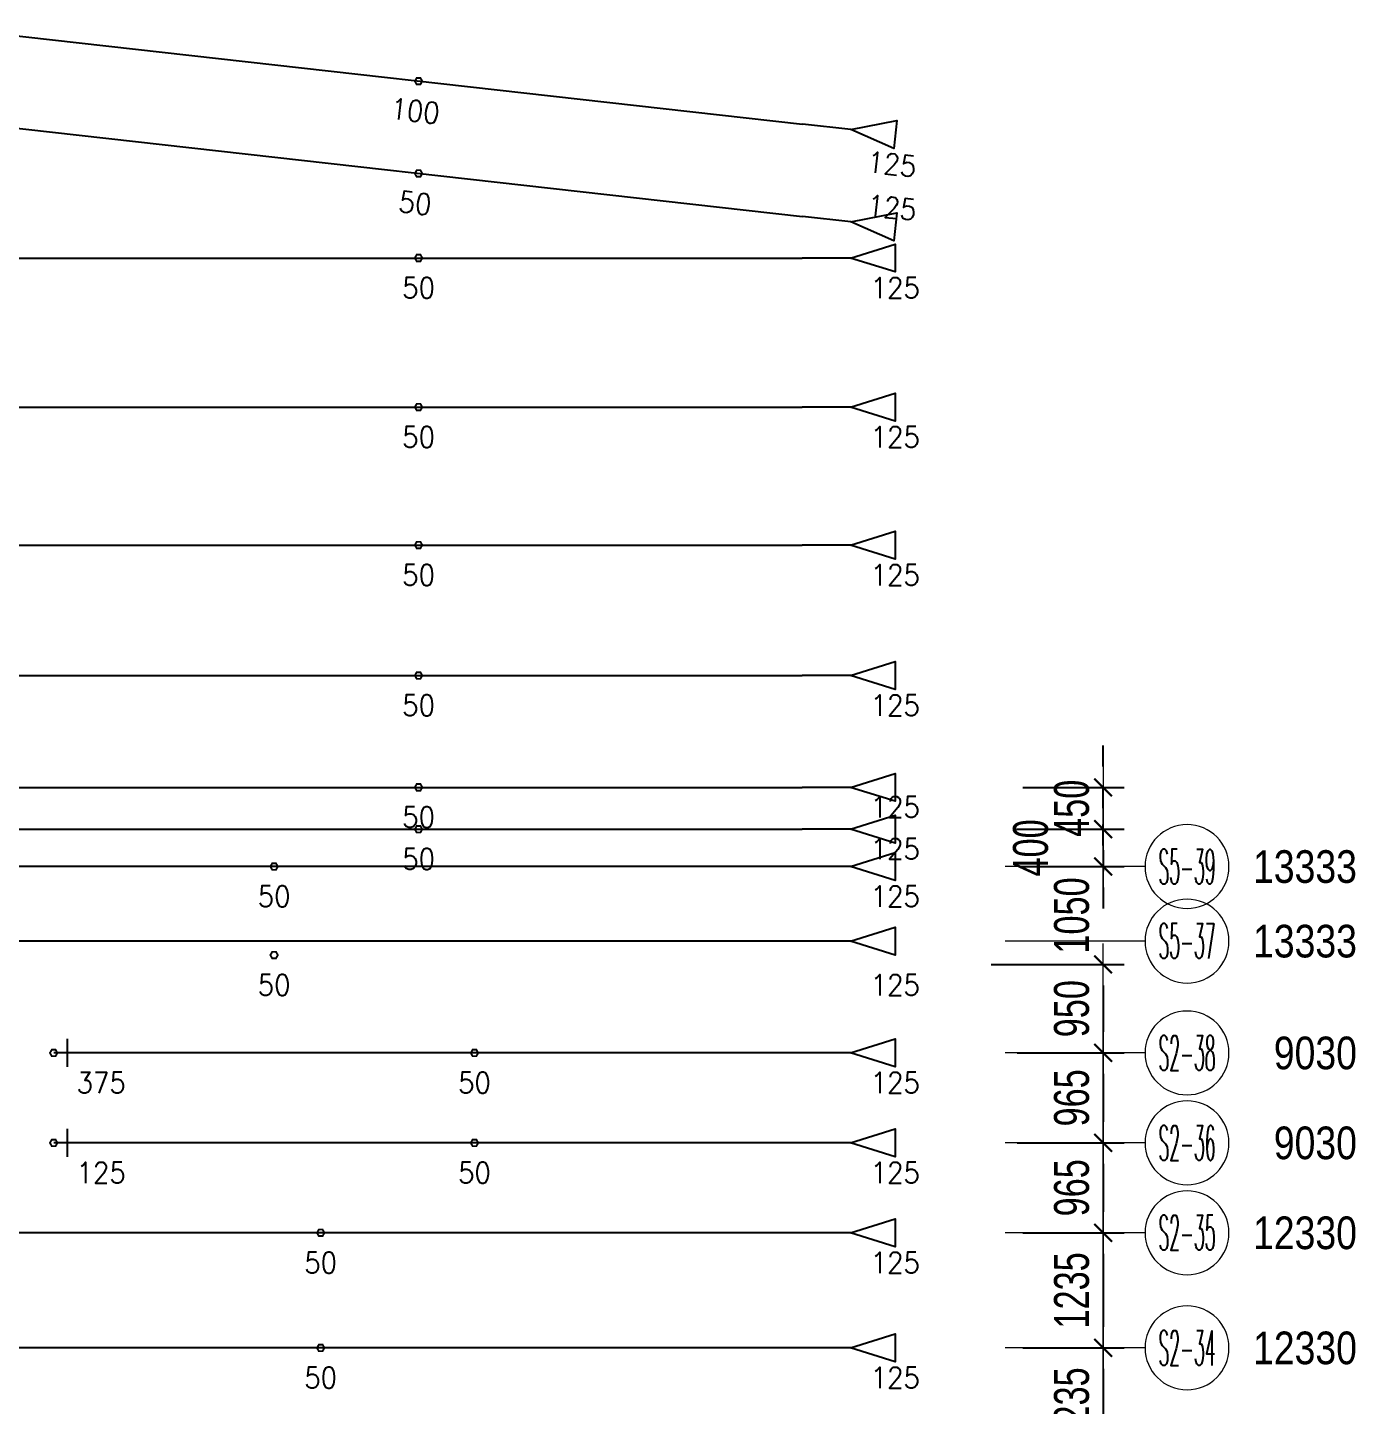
# Model space of a CAD drawing. Header units: millimetres. Extents: x 139404 to 589785, y -24714 to 48110.
# Drawn here: x 435170 to 449417, y 23467 to 38253 of the extents above; entities that cross this region are included whole.
import ezdxf
from ezdxf.enums import TextEntityAlignment as Align

# ---------------------------------------------------------------- set-up
doc = ezdxf.new("R2010")
doc.units = ezdxf.units.MM
doc.layers.get('0').update_dxf_attribs({"lineweight": 20})
doc.layers.get('Defpoints').update_dxf_attribs({"color": 151, "lineweight": 9})
doc.layers.add('ARES_TAG', color=3, linetype='Continuous')
doc.layers.add('NDC_S_TENDON', color=10, linetype='Continuous')
doc.layers.add('Current_plane_Column', color=7, linetype='Continuous', true_color=0x4b00ff)
doc.layers.add('NDC_LCAP', color=87, linetype='Continuous', plot=False)
for name, color, linetype, lineweight in [('NDC_S-TENDON', 6, 'Continuous', 35), ('NDC_S_ANNO', 7, 'Continuous', 20), ('NDC_S_DIM', 1, 'Continuous', 15), ('NDC_S_SYMBOL', 1, 'Continuous', 15)]:
    doc.layers.add(name, color=color, linetype=linetype, lineweight=lineweight)
doc.styles.add('ARES_BIGTEXT', font='VHARIALN.TTF')
doc.styles.add('ARES_ROMANS_0.36', font='romans.shx', dxfattribs={"width": 0.36, "bigfont": 'vns.shx'})
doc.styles.add('NDC_DIM', font='', dxfattribs={"width": 0.75})
doc.styles.get("Standard").update_dxf_attribs({"font": 'arial.ttf'})
doc.styles.get('NDC_DIM').set_extended_font_data('Dotum')
doc.dimstyles.new('NDC_dim_150', dxfattribs={"dimscale": 150, "dimtxt": 2.5, "dimasz": 1.5, "dimexe": 1.5, "dimexo": 2.5, "dimgap": 1, "dimtad": 1, "dimdec": 0, "dimzin": 0, "dimdsep": 46, "dimtxsty": 'NDC_DIM', "dimblk": 'DIMMARK', "dimcen": 0.09, "dimdle": 1.2, "dimclrd": 1, "dimclre": 1, "dimclrt": 3, "dimadec": 0, "dimazin": 0, "dimtfac": 1, "dimtdec": 0, "dimtix": 1, "dimtofl": 0, "dimtmove": 0, "dimatfit": 3, "dimfxl": 8, "dimfxlon": 1, "dimtolj": 1, "dimtzin": 0, "dimarcsym": 0})

# ---------------------------------------------------------------- blocks, each defined once
blk = doc.blocks.new('*U177')
at = {"layer": 'NDC_S_TENDON'}
blk.add_line((5123, 0), (46734, 0), dxfattribs=at)
blk.add_lwpolyline([(47254, 0), (47734, 150), (47734, -150), (47254, 0), (46734, 0)], dxfattribs=at)
at = {"layer": 'ARES_TAG', "style": 'ARES_ROMANS_0.36', "width": 0.36}
blk.add_attdef('S3', text='', height=375, dxfattribs=at).set_placement((-7826, 0), align=Align.MIDDLE_CENTER)
at = {"layer": 'NDC_LCAP', "style": 'ARES_BIGTEXT'}
blk.add_attdef('L', text='', height=350, dxfattribs=at).set_placement((-8557, 0), align=Align.MIDDLE_RIGHT)
blk = doc.blocks.new('*U178')
at = {"layer": 'NDC_S_TENDON'}
blk.add_line((5123, 0), (46772, 0), dxfattribs=at)
blk.add_lwpolyline([(47292, 0), (47772, 150), (47772, -150), (47292, 0), (46772, 0)], dxfattribs=at)
at = {"layer": 'ARES_TAG', "style": 'ARES_ROMANS_0.36', "width": 0.36}
blk.add_attdef('S3', text='', height=375, dxfattribs=at).set_placement((-7788, 0), align=Align.MIDDLE_CENTER)
at = {"layer": 'NDC_LCAP', "style": 'ARES_BIGTEXT'}
blk.add_attdef('L', text='', height=350, dxfattribs=at).set_placement((-8519, 0), align=Align.MIDDLE_RIGHT)
blk = doc.blocks.new('*U179')
at = {"layer": 'NDC_S_TENDON'}
blk.add_line((5123, 0), (46115, 0), dxfattribs=at)
blk.add_lwpolyline([(46635, 0), (47115, 150), (47115, -150), (46635, 0), (46115, 0)], dxfattribs=at)
at = {"layer": 'ARES_TAG', "style": 'ARES_ROMANS_0.36', "width": 0.36}
blk.add_attdef('S3', text='', height=375, dxfattribs=at).set_placement((-8445, 0), align=Align.MIDDLE_CENTER)
at = {"layer": 'NDC_LCAP', "style": 'ARES_BIGTEXT'}
blk.add_attdef('L', text='', height=350, dxfattribs=at).set_placement((-9176, 0), align=Align.MIDDLE_RIGHT)
blk = doc.blocks.new('*U180')
at = {"layer": 'NDC_S_TENDON'}
blk.add_line((5123, 0), (46791, 0), dxfattribs=at)
blk.add_lwpolyline([(47311, 0), (47791, 150), (47791, -150), (47311, 0), (46791, 0)], dxfattribs=at)
at = {"layer": 'ARES_TAG', "style": 'ARES_ROMANS_0.36', "width": 0.36}
blk.add_attdef('S3', text='', height=375, dxfattribs=at).set_placement((-7769, 0), align=Align.MIDDLE_CENTER)
at = {"layer": 'NDC_LCAP', "style": 'ARES_BIGTEXT'}
blk.add_attdef('L', text='', height=350, dxfattribs=at).set_placement((-8500, 0), align=Align.MIDDLE_RIGHT)
blk = doc.blocks.new('*U181')
at = {"layer": 'NDC_S_TENDON'}
blk.add_line((5123, 0), (46876, 0), dxfattribs=at)
blk.add_lwpolyline([(47396, 0), (47876, 150), (47876, -150), (47396, 0), (46876, 0)], dxfattribs=at)
at = {"layer": 'ARES_TAG', "style": 'ARES_ROMANS_0.36', "width": 0.36}
blk.add_attdef('S3', text='', height=375, dxfattribs=at).set_placement((-8865, 0), align=Align.MIDDLE_CENTER)
at = {"layer": 'NDC_LCAP', "style": 'ARES_BIGTEXT'}
blk.add_attdef('L', text='', height=350, dxfattribs=at).set_placement((-9596, 0), align=Align.MIDDLE_RIGHT)
blk = doc.blocks.new('*U169')
at = {"layer": 'NDC_S_TENDON'}
blk.add_line((5123, 0), (48102, 0), dxfattribs=at)
blk.add_lwpolyline([(48622, 0), (49102, 150), (49102, -150), (48622, 0), (48102, 0)], dxfattribs=at)
at = {"layer": 'ARES_TAG', "style": 'ARES_ROMANS_0.36', "width": 0.36}
blk.add_attdef('S3', text='', height=375, dxfattribs=at).set_placement((-7615, 0), align=Align.MIDDLE_CENTER)
at = {"layer": 'NDC_LCAP', "style": 'ARES_BIGTEXT'}
blk.add_attdef('L', text='', height=350, dxfattribs=at).set_placement((-8346, 0), align=Align.MIDDLE_RIGHT)
blk = doc.blocks.new('*U168')
at = {"layer": 'NDC_S_SYMBOL', "color": 3}
blk.add_line((-7068, 0), (-5568, 0), dxfattribs=at)
blk.add_circle((-7518, 0), 450, dxfattribs=at)
at = {"layer": 'NDC_S_TENDON'}
for p, q in [((4492, -150), (4492, 150)), ((-3388, 0), (-500, 0)), ((-500, 0), (3137, 0)), ((3137, 0), (3642, 0)), ((3642, 0), (4642, 0))]:
    blk.add_line(p, q, dxfattribs=at)
blk.add_lwpolyline([(-3908, 0), (-4388, 150), (-4388, -150), (-3908, 0), (-3388, 0)], dxfattribs=at)
at = {"layer": 'ARES_TAG', "style": 'ARES_ROMANS_0.36', "width": 0.36}
blk.add_attdef('S3', text='', height=375, dxfattribs=at).set_placement((-7518, 0), align=Align.MIDDLE_CENTER)
at = {"layer": 'NDC_LCAP', "style": 'ARES_BIGTEXT'}
blk.add_attdef('L', text='', height=350, dxfattribs=at).set_placement((-8249, 0), align=Align.MIDDLE_RIGHT)
blk = doc.blocks.new('*U164')
at = {"layer": 'NDC_S_SYMBOL', "color": 3}
blk.add_line((-7068, 0), (-5568, 0), dxfattribs=at)
blk.add_circle((-7518, 0), 450, dxfattribs=at)
at = {"layer": 'NDC_S_TENDON'}
for p, q in [((8795, -150), (8795, 150)), ((-3388, 0), (-500, 0)), ((-500, 0), (5123, 0)), ((5123, 0), (7945, 0)), ((7945, 0), (8945, 0))]:
    blk.add_line(p, q, dxfattribs=at)
blk.add_lwpolyline([(-3908, 0), (-4388, 150), (-4388, -150), (-3908, 0), (-3388, 0)], dxfattribs=at)
at = {"layer": 'ARES_TAG', "style": 'ARES_ROMANS_0.36', "width": 0.36}
blk.add_attdef('S3', text='', height=375, dxfattribs=at).set_placement((-7518, 0), align=Align.MIDDLE_CENTER)
at = {"layer": 'NDC_LCAP', "style": 'ARES_BIGTEXT'}
blk.add_attdef('L', text='', height=350, dxfattribs=at).set_placement((-8249, 0), align=Align.MIDDLE_RIGHT)
blk = doc.blocks.new('*U176')
at = {"layer": 'NDC_S_TENDON'}
blk.add_line((25150, 0), (34386, -1037), dxfattribs=at)
blk.add_lwpolyline([(34903, -1095), (35397, -999), (35363, -1297), (34903, -1095), (34386, -1037)], dxfattribs=at)
at = {"layer": 'ARES_TAG', "style": 'ARES_ROMANS_0.36', "width": 0.36}
blk.add_attdef('S3', text='', height=375, dxfattribs=at).set_placement((-20180, 0), align=Align.MIDDLE_CENTER)
at = {"layer": 'NDC_LCAP', "style": 'ARES_BIGTEXT'}
blk.add_attdef('L', text='', height=350, dxfattribs=at).set_placement((-20911, 0), align=Align.MIDDLE_RIGHT)
blk = doc.blocks.new('*U161')
at = {"layer": 'NDC_S_TENDON'}
blk.add_line((25150, 0), (34386, -1037), dxfattribs=at)
blk.add_lwpolyline([(34903, -1095), (35397, -999), (35363, -1297), (34903, -1095), (34386, -1037)], dxfattribs=at)
at = {"layer": 'ARES_TAG', "style": 'ARES_ROMANS_0.36', "width": 0.36}
blk.add_attdef('S3', text='', height=375, dxfattribs=at).set_placement((-20180, 0), align=Align.MIDDLE_CENTER)
at = {"layer": 'NDC_LCAP', "style": 'ARES_BIGTEXT'}
blk.add_attdef('L', text='', height=350, dxfattribs=at).set_placement((-20911, 0), align=Align.MIDDLE_RIGHT)
blk = doc.blocks.new('*U166')
at = {"layer": 'NDC_S_SYMBOL', "color": 3}
blk.add_line((-7068, 0), (-5568, 0), dxfattribs=at)
blk.add_circle((-7518, 0), 450, dxfattribs=at)
at = {"layer": 'NDC_S_TENDON'}
for p, q in [((7792, -150), (7792, 150)), ((-3388, 0), (-500, 0)), ((-500, 0), (5123, 0)), ((5123, 0), (6942, 0)), ((6942, 0), (7942, 0))]:
    blk.add_line(p, q, dxfattribs=at)
blk.add_lwpolyline([(-3908, 0), (-4388, 150), (-4388, -150), (-3908, 0), (-3388, 0)], dxfattribs=at)
at = {"layer": 'ARES_TAG', "style": 'ARES_ROMANS_0.36', "width": 0.36}
blk.add_attdef('S3', text='', height=375, dxfattribs=at).set_placement((-7518, 0), align=Align.MIDDLE_CENTER)
at = {"layer": 'NDC_LCAP', "style": 'ARES_BIGTEXT'}
blk.add_attdef('L', text='', height=350, dxfattribs=at).set_placement((-8249, 0), align=Align.MIDDLE_RIGHT)
blk = doc.blocks.new('*U165')
at = {"layer": 'NDC_S_SYMBOL', "color": 3}
blk.add_line((-7068, 0), (-5568, 0), dxfattribs=at)
blk.add_circle((-7518, 0), 450, dxfattribs=at)
at = {"layer": 'NDC_S_TENDON'}
for p, q in [((7792, -150), (7792, 150)), ((-3388, 0), (-500, 0)), ((-500, 0), (5123, 0)), ((5123, 0), (6942, 0)), ((6942, 0), (7942, 0))]:
    blk.add_line(p, q, dxfattribs=at)
blk.add_lwpolyline([(-3908, 0), (-4388, 150), (-4388, -150), (-3908, 0), (-3388, 0)], dxfattribs=at)
at = {"layer": 'ARES_TAG', "style": 'ARES_ROMANS_0.36', "width": 0.36}
blk.add_attdef('S3', text='', height=375, dxfattribs=at).set_placement((-7518, 0), align=Align.MIDDLE_CENTER)
at = {"layer": 'NDC_LCAP', "style": 'ARES_BIGTEXT'}
blk.add_attdef('L', text='', height=350, dxfattribs=at).set_placement((-8249, 0), align=Align.MIDDLE_RIGHT)
blk = doc.blocks.new('TDX')
at = {"layer": 'NDC_S-TENDON', "linetype": 'Continuous'}
for points, elevation in [([(56805, 28177, 20, 20, 0), (56785, 28212, 20, 20, 0), (56745, 28212, 20, 20, 0), (56725, 28177, 20, 20, 0), (56745, 28143, 20, 20, 0), (56785, 28143, 20, 20, 0)], 2500), ([(56805, 28177, 20, 20, 0), (56785, 28212, 20, 20, 0), (56745, 28212, 20, 20, 0), (56725, 28177, 20, 20, 0), (56745, 28143, 20, 20, 0), (56785, 28143, 20, 20, 0)], 2500), ([(56805, 28177, 20, 20, 0), (56785, 28212, 20, 20, 0), (56745, 28212, 20, 20, 0), (56725, 28177, 20, 20, 0), (56745, 28143, 20, 20, 0), (56785, 28143, 20, 20, 0)], 2572), ([(56805, 28177, 20, 20, 0), (56785, 28212, 20, 20, 0), (56745, 28212, 20, 20, 0), (56725, 28177, 20, 20, 0), (56745, 28143, 20, 20, 0), (56785, 28143, 20, 20, 0)], 2572), ([(56805, 27187, 20, 20, 0), (56785, 27222, 20, 20, 0), (56745, 27222, 20, 20, 0), (56725, 27187, 20, 20, 0), (56745, 27152, 20, 20, 0), (56785, 27152, 20, 20, 0)], 2800), ([(56805, 27187, 20, 20, 0), (56785, 27222, 20, 20, 0), (56745, 27222, 20, 20, 0), (56725, 27187, 20, 20, 0), (56745, 27152, 20, 20, 0), (56785, 27152, 20, 20, 0)], 2800), ([(56805, 27187, 20, 20, 0), (56785, 27222, 20, 20, 0), (56745, 27222, 20, 20, 0), (56725, 27187, 20, 20, 0), (56745, 27152, 20, 20, 0), (56785, 27152, 20, 20, 0)], 2872), ([(56805, 27187, 20, 20, 0), (56785, 27222, 20, 20, 0), (56745, 27222, 20, 20, 0), (56725, 27187, 20, 20, 0), (56745, 27152, 20, 20, 0), (56785, 27152, 20, 20, 0)], 2872), ([(56805, 26280, 20, 20, 0), (56785, 26315, 20, 20, 0), (56745, 26315, 20, 20, 0), (56725, 26280, 20, 20, 0), (56745, 26245, 20, 20, 0), (56785, 26245, 20, 20, 0)], 2800), ([(56805, 26280, 20, 20, 0), (56785, 26315, 20, 20, 0), (56745, 26315, 20, 20, 0), (56725, 26280, 20, 20, 0), (56745, 26245, 20, 20, 0), (56785, 26245, 20, 20, 0)], 2800), ([(56805, 26280, 20, 20, 0), (56785, 26315, 20, 20, 0), (56745, 26315, 20, 20, 0), (56725, 26280, 20, 20, 0), (56745, 26245, 20, 20, 0), (56785, 26245, 20, 20, 0)], 2872), ([(56805, 26280, 20, 20, 0), (56785, 26315, 20, 20, 0), (56745, 26315, 20, 20, 0), (56725, 26280, 20, 20, 0), (56745, 26245, 20, 20, 0), (56785, 26245, 20, 20, 0)], 2872), ([(56805, 24680, 20, 20, 0), (56785, 24715, 20, 20, 0), (56745, 24715, 20, 20, 0), (56725, 24680, 20, 20, 0), (56745, 24645, 20, 20, 0), (56785, 24645, 20, 20, 0)], 2800), ([(56805, 24680, 20, 20, 0), (56785, 24715, 20, 20, 0), (56745, 24715, 20, 20, 0), (56725, 24680, 20, 20, 0), (56745, 24645, 20, 20, 0), (56785, 24645, 20, 20, 0)], 2800), ([(56805, 24680, 20, 20, 0), (56785, 24715, 20, 20, 0), (56745, 24715, 20, 20, 0), (56725, 24680, 20, 20, 0), (56745, 24645, 20, 20, 0), (56785, 24645, 20, 20, 0)], 2872), ([(56805, 24680, 20, 20, 0), (56785, 24715, 20, 20, 0), (56745, 24715, 20, 20, 0), (56725, 24680, 20, 20, 0), (56745, 24645, 20, 20, 0), (56785, 24645, 20, 20, 0)], 2872), ([(56805, 23200, 20, 20, 0), (56785, 23235, 20, 20, 0), (56745, 23235, 20, 20, 0), (56725, 23200, 20, 20, 0), (56745, 23165, 20, 20, 0), (56785, 23165, 20, 20, 0)], 2800), ([(56805, 23200, 20, 20, 0), (56785, 23235, 20, 20, 0), (56745, 23235, 20, 20, 0), (56725, 23200, 20, 20, 0), (56745, 23165, 20, 20, 0), (56785, 23165, 20, 20, 0)], 2800), ([(56805, 23200, 20, 20, 0), (56785, 23235, 20, 20, 0), (56745, 23235, 20, 20, 0), (56725, 23200, 20, 20, 0), (56745, 23165, 20, 20, 0), (56785, 23165, 20, 20, 0)], 2872), ([(56805, 23200, 20, 20, 0), (56785, 23235, 20, 20, 0), (56745, 23235, 20, 20, 0), (56725, 23200, 20, 20, 0), (56745, 23165, 20, 20, 0), (56785, 23165, 20, 20, 0)], 2872), ([(56805, 21800, 20, 20, 0), (56785, 21835, 20, 20, 0), (56745, 21835, 20, 20, 0), (56725, 21800, 20, 20, 0), (56745, 21765, 20, 20, 0), (56785, 21765, 20, 20, 0)], 2800), ([(56805, 21800, 20, 20, 0), (56785, 21835, 20, 20, 0), (56745, 21835, 20, 20, 0), (56725, 21800, 20, 20, 0), (56745, 21765, 20, 20, 0), (56785, 21765, 20, 20, 0)], 2800), ([(56805, 21800, 20, 20, 0), (56785, 21835, 20, 20, 0), (56745, 21835, 20, 20, 0), (56725, 21800, 20, 20, 0), (56745, 21765, 20, 20, 0), (56785, 21765, 20, 20, 0)], 2872), ([(56805, 21800, 20, 20, 0), (56785, 21835, 20, 20, 0), (56745, 21835, 20, 20, 0), (56725, 21800, 20, 20, 0), (56745, 21765, 20, 20, 0), (56785, 21765, 20, 20, 0)], 2872), ([(56805, 20600, 20, 20, 0), (56785, 20635, 20, 20, 0), (56745, 20635, 20, 20, 0), (56725, 20600, 20, 20, 0), (56745, 20565, 20, 20, 0), (56785, 20565, 20, 20, 0)], 2800), ([(56805, 20600, 20, 20, 0), (56785, 20635, 20, 20, 0), (56745, 20635, 20, 20, 0), (56725, 20600, 20, 20, 0), (56745, 20565, 20, 20, 0), (56785, 20565, 20, 20, 0)], 2800), ([(56805, 20600, 20, 20, 0), (56785, 20635, 20, 20, 0), (56745, 20635, 20, 20, 0), (56725, 20600, 20, 20, 0), (56745, 20565, 20, 20, 0), (56785, 20565, 20, 20, 0)], 2872), ([(56805, 20600, 20, 20, 0), (56785, 20635, 20, 20, 0), (56745, 20635, 20, 20, 0), (56725, 20600, 20, 20, 0), (56745, 20565, 20, 20, 0), (56785, 20565, 20, 20, 0)], 2872), ([(56805, 20150, 20, 20, 0), (56785, 20185, 20, 20, 0), (56745, 20185, 20, 20, 0), (56725, 20150, 20, 20, 0), (56745, 20115, 20, 20, 0), (56785, 20115, 20, 20, 0)], 2550), ([(56805, 20150, 20, 20, 0), (56785, 20185, 20, 20, 0), (56745, 20185, 20, 20, 0), (56725, 20150, 20, 20, 0), (56745, 20115, 20, 20, 0), (56785, 20115, 20, 20, 0)], 2550), ([(56805, 20150, 20, 20, 0), (56785, 20185, 20, 20, 0), (56745, 20185, 20, 20, 0), (56725, 20150, 20, 20, 0), (56745, 20115, 20, 20, 0), (56785, 20115, 20, 20, 0)], 2622), ([(56805, 20150, 20, 20, 0), (56785, 20185, 20, 20, 0), (56745, 20185, 20, 20, 0), (56725, 20150, 20, 20, 0), (56745, 20115, 20, 20, 0), (56785, 20115, 20, 20, 0)], 2622), ([(55255, 19750, 20, 20, 0), (55235, 19785, 20, 20, 0), (55195, 19785, 20, 20, 0), (55175, 19750, 20, 20, 0), (55195, 19715, 20, 20, 0), (55235, 19715, 20, 20, 0)], 2550), ([(55255, 19750, 20, 20, 0), (55235, 19785, 20, 20, 0), (55195, 19785, 20, 20, 0), (55175, 19750, 20, 20, 0), (55195, 19715, 20, 20, 0), (55235, 19715, 20, 20, 0)], 2550), ([(55255, 19750, 20, 20, 0), (55235, 19785, 20, 20, 0), (55195, 19785, 20, 20, 0), (55175, 19750, 20, 20, 0), (55195, 19715, 20, 20, 0), (55235, 19715, 20, 20, 0)], 2622), ([(55255, 19750, 20, 20, 0), (55235, 19785, 20, 20, 0), (55195, 19785, 20, 20, 0), (55175, 19750, 20, 20, 0), (55195, 19715, 20, 20, 0), (55235, 19715, 20, 20, 0)], 2622), ([(55255, 18800, 20, 20, 0), (55235, 18835, 20, 20, 0), (55195, 18835, 20, 20, 0), (55175, 18800, 20, 20, 0), (55195, 18765, 20, 20, 0), (55235, 18765, 20, 20, 0)], 2550), ([(55255, 18800, 20, 20, 0), (55235, 18835, 20, 20, 0), (55195, 18835, 20, 20, 0), (55175, 18800, 20, 20, 0), (55195, 18765, 20, 20, 0), (55235, 18765, 20, 20, 0)], 2550), ([(55255, 18800, 20, 20, 0), (55235, 18835, 20, 20, 0), (55195, 18835, 20, 20, 0), (55175, 18800, 20, 20, 0), (55195, 18765, 20, 20, 0), (55235, 18765, 20, 20, 0)], 2622), ([(55255, 18800, 20, 20, 0), (55235, 18835, 20, 20, 0), (55195, 18835, 20, 20, 0), (55175, 18800, 20, 20, 0), (55195, 18765, 20, 20, 0), (55235, 18765, 20, 20, 0)], 2622), ([(52890, 17750, 20, 20, 0), (52870, 17785, 20, 20, 0), (52830, 17785, 20, 20, 0), (52810, 17750, 20, 20, 0), (52830, 17715, 20, 20, 0), (52870, 17715, 20, 20, 0)], 2875), ([(52890, 17750, 20, 20, 0), (52870, 17785, 20, 20, 0), (52830, 17785, 20, 20, 0), (52810, 17750, 20, 20, 0), (52830, 17715, 20, 20, 0), (52870, 17715, 20, 20, 0)], 2875), ([(52890, 17750, 20, 20, 0), (52870, 17785, 20, 20, 0), (52830, 17785, 20, 20, 0), (52810, 17750, 20, 20, 0), (52830, 17715, 20, 20, 0), (52870, 17715, 20, 20, 0)], 2947), ([(52890, 17750, 20, 20, 0), (52870, 17785, 20, 20, 0), (52830, 17785, 20, 20, 0), (52810, 17750, 20, 20, 0), (52830, 17715, 20, 20, 0), (52870, 17715, 20, 20, 0)], 2947), ([(57405, 17750, 20, 20, 0), (57385, 17785, 20, 20, 0), (57345, 17785, 20, 20, 0), (57325, 17750, 20, 20, 0), (57345, 17715, 20, 20, 0), (57385, 17715, 20, 20, 0)], 2550), ([(57405, 17750, 20, 20, 0), (57385, 17785, 20, 20, 0), (57345, 17785, 20, 20, 0), (57325, 17750, 20, 20, 0), (57345, 17715, 20, 20, 0), (57385, 17715, 20, 20, 0)], 2550), ([(57405, 17750, 20, 20, 0), (57385, 17785, 20, 20, 0), (57345, 17785, 20, 20, 0), (57325, 17750, 20, 20, 0), (57345, 17715, 20, 20, 0), (57385, 17715, 20, 20, 0)], 2622), ([(57405, 17750, 20, 20, 0), (57385, 17785, 20, 20, 0), (57345, 17785, 20, 20, 0), (57325, 17750, 20, 20, 0), (57345, 17715, 20, 20, 0), (57385, 17715, 20, 20, 0)], 2622), ([(52890, 16785, 20, 20, 0), (52870, 16820, 20, 20, 0), (52830, 16820, 20, 20, 0), (52810, 16785, 20, 20, 0), (52830, 16750, 20, 20, 0), (52870, 16750, 20, 20, 0)], 2875), ([(52890, 16785, 20, 20, 0), (52870, 16820, 20, 20, 0), (52830, 16820, 20, 20, 0), (52810, 16785, 20, 20, 0), (52830, 16750, 20, 20, 0), (52870, 16750, 20, 20, 0)], 2875), ([(52890, 16785, 20, 20, 0), (52870, 16820, 20, 20, 0), (52830, 16820, 20, 20, 0), (52810, 16785, 20, 20, 0), (52830, 16750, 20, 20, 0), (52870, 16750, 20, 20, 0)], 2947), ([(52890, 16785, 20, 20, 0), (52870, 16820, 20, 20, 0), (52830, 16820, 20, 20, 0), (52810, 16785, 20, 20, 0), (52830, 16750, 20, 20, 0), (52870, 16750, 20, 20, 0)], 2947), ([(57405, 16785, 20, 20, 0), (57385, 16820, 20, 20, 0), (57345, 16820, 20, 20, 0), (57325, 16785, 20, 20, 0), (57345, 16750, 20, 20, 0), (57385, 16750, 20, 20, 0)], 2800), ([(57405, 16785, 20, 20, 0), (57385, 16820, 20, 20, 0), (57345, 16820, 20, 20, 0), (57325, 16785, 20, 20, 0), (57345, 16750, 20, 20, 0), (57385, 16750, 20, 20, 0)], 2800), ([(57405, 16785, 20, 20, 0), (57385, 16820, 20, 20, 0), (57345, 16820, 20, 20, 0), (57325, 16785, 20, 20, 0), (57345, 16750, 20, 20, 0), (57385, 16750, 20, 20, 0)], 2872), ([(57405, 16785, 20, 20, 0), (57385, 16820, 20, 20, 0), (57345, 16820, 20, 20, 0), (57325, 16785, 20, 20, 0), (57345, 16750, 20, 20, 0), (57385, 16750, 20, 20, 0)], 2872), ([(55755, 15820, 20, 20, 0), (55735, 15855, 20, 20, 0), (55695, 15855, 20, 20, 0), (55675, 15820, 20, 20, 0), (55695, 15785, 20, 20, 0), (55735, 15785, 20, 20, 0)], 2800), ([(55755, 15820, 20, 20, 0), (55735, 15855, 20, 20, 0), (55695, 15855, 20, 20, 0), (55675, 15820, 20, 20, 0), (55695, 15785, 20, 20, 0), (55735, 15785, 20, 20, 0)], 2800), ([(55755, 15820, 20, 20, 0), (55735, 15855, 20, 20, 0), (55695, 15855, 20, 20, 0), (55675, 15820, 20, 20, 0), (55695, 15785, 20, 20, 0), (55735, 15785, 20, 20, 0)], 2872), ([(55755, 15820, 20, 20, 0), (55735, 15855, 20, 20, 0), (55695, 15855, 20, 20, 0), (55675, 15820, 20, 20, 0), (55695, 15785, 20, 20, 0), (55735, 15785, 20, 20, 0)], 2872), ([(55755, 14585, 20, 20, 0), (55735, 14620, 20, 20, 0), (55695, 14620, 20, 20, 0), (55675, 14585, 20, 20, 0), (55695, 14550, 20, 20, 0), (55735, 14550, 20, 20, 0)], 2800), ([(55755, 14585, 20, 20, 0), (55735, 14620, 20, 20, 0), (55695, 14620, 20, 20, 0), (55675, 14585, 20, 20, 0), (55695, 14550, 20, 20, 0), (55735, 14550, 20, 20, 0)], 2800), ([(55755, 14585, 20, 20, 0), (55735, 14620, 20, 20, 0), (55695, 14620, 20, 20, 0), (55675, 14585, 20, 20, 0), (55695, 14550, 20, 20, 0), (55735, 14550, 20, 20, 0)], 2872), ([(55755, 14585, 20, 20, 0), (55735, 14620, 20, 20, 0), (55695, 14620, 20, 20, 0), (55675, 14585, 20, 20, 0), (55695, 14550, 20, 20, 0), (55735, 14550, 20, 20, 0)], 2872)]:
    blk.add_lwpolyline(points, format="xyseb", close=True, dxfattribs=dict(at, elevation=elevation))
for name, p in [('*U176', (26500, 28753, 2580)), ('*U161', (26500, 27762, 2772)), ('*U169', (12778, 26280, 2875)), ('*U177', (14146, 24680, 2875)), ('*U178', (14108, 23200, 2875)), ('*U179', (14765, 21800, 2875)), ('*U180', (14089, 20600, 2875)), ('*U181', (14004, 20150, 2742))]:
    blk.add_blockref(name, p)
ref = blk.add_blockref('*U164', (57492, 19750, 72), dxfattribs=dict(xscale=-1))
ref.add_attrib('L', '13333', dxfattribs={"layer": 'NDC_LCAP', "height": 350, "style": 'ARES_BIGTEXT'}).set_placement((66833, 19750, 72), align=Align.MIDDLE_RIGHT)
ref.add_attrib('S3', 'S5-39', dxfattribs={"layer": 'ARES_TAG', "height": 375, "style": 'ARES_ROMANS_0.36', "width": 0.36}).set_placement((65010, 19750, 72), align=Align.MIDDLE_CENTER)
ref = blk.add_blockref('*U164', (57492, 18950, 72), dxfattribs=dict(xscale=-1))
ref.add_attrib('L', '13333', dxfattribs={"layer": 'NDC_LCAP', "height": 350, "style": 'ARES_BIGTEXT'}).set_placement((66833, 18950, 72), align=Align.MIDDLE_RIGHT)
ref.add_attrib('S3', 'S5-37', dxfattribs={"layer": 'ARES_TAG', "height": 375, "style": 'ARES_ROMANS_0.36', "width": 0.36}).set_placement((65010, 18950, 72), align=Align.MIDDLE_CENTER)
ref = blk.add_blockref('*U168', (57492, 17750, 65), dxfattribs=dict(xscale=-1))
ref.add_attrib('L', '9030', dxfattribs={"layer": 'NDC_LCAP', "height": 350, "style": 'ARES_BIGTEXT'}).set_placement((66833, 17750, 65), align=Align.MIDDLE_RIGHT)
ref.add_attrib('S3', 'S2-38', dxfattribs={"layer": 'ARES_TAG', "height": 375, "style": 'ARES_ROMANS_0.36', "width": 0.36}).set_placement((65010, 17750, 65), align=Align.MIDDLE_CENTER)
ref = blk.add_blockref('*U168', (57492, 16785, 2947), dxfattribs=dict(xscale=-1))
ref.add_attrib('L', '9030', dxfattribs={"layer": 'NDC_LCAP', "height": 350, "style": 'ARES_BIGTEXT'}).set_placement((66833, 16785, 2947), align=Align.MIDDLE_RIGHT)
ref.add_attrib('S3', 'S2-36', dxfattribs={"layer": 'ARES_TAG', "height": 375, "style": 'ARES_ROMANS_0.36', "width": 0.36}).set_placement((65010, 16785, 2947), align=Align.MIDDLE_CENTER)
ref = blk.add_blockref('*U165', (57492, 15820, 2947), dxfattribs=dict(xscale=-1))
ref.add_attrib('L', '12330', dxfattribs={"layer": 'NDC_LCAP', "height": 350, "style": 'ARES_BIGTEXT'}).set_placement((66833, 15820, 2947), align=Align.MIDDLE_RIGHT)
ref.add_attrib('S3', 'S2-35', dxfattribs={"layer": 'ARES_TAG', "height": 375, "style": 'ARES_ROMANS_0.36', "width": 0.36}).set_placement((65010, 15820, 2947), align=Align.MIDDLE_CENTER)
ref = blk.add_blockref('*U166', (57492, 14585, 2947), dxfattribs=dict(xscale=-1))
ref.add_attrib('L', '12330', dxfattribs={"layer": 'NDC_LCAP', "height": 350, "style": 'ARES_BIGTEXT'}).set_placement((66833, 14585, 2947), align=Align.MIDDLE_RIGHT)
ref.add_attrib('S3', 'S2-34', dxfattribs={"layer": 'ARES_TAG', "height": 375, "style": 'ARES_ROMANS_0.36', "width": 0.36}).set_placement((65010, 14585, 2947), align=Align.MIDDLE_CENTER)
at = {"layer": 'NDC_S_ANNO', "linetype": 'Continuous', "char_height": 225, "attachment_point": 5, "rotation": 353.6135, "line_spacing_factor": 0.75}
for s, insert in [('\\FSTANDARD.shx;100', (56729, 27859, 2500)), ('\\FSTANDARD.shx;100', (56729, 27859, 2572)), ('\\FSTANDARD.shx;125', (61844, 27287, 2875)), ('\\FSTANDARD.shx;125', (61844, 27287, 2947)), ('\\FSTANDARD.shx;50', (56729, 26869, 2800)), ('\\FSTANDARD.shx;50', (56729, 26869, 2872)), ('\\FSTANDARD.shx;125', (61844, 26821, 2875)), ('\\FSTANDARD.shx;125', (61844, 26821, 2947))]:
    blk.add_mtext(s, dxfattribs=dict(at, insert=insert))
at = {"layer": 'NDC_S_ANNO', "linetype": 'Continuous', "char_height": 225, "attachment_point": 5, "line_spacing_factor": 0.75}
for s, insert in [('\\FSTANDARD.shx;50', (56765, 25960, 2800)), ('\\FSTANDARD.shx;50', (56765, 25960, 2872)), ('\\FSTANDARD.shx;125', (61880, 25960, 2875)), ('\\FSTANDARD.shx;125', (61880, 25960, 2947)), ('\\FSTANDARD.shx;50', (56765, 24360, 2800)), ('\\FSTANDARD.shx;50', (56765, 24360, 2872)), ('\\FSTANDARD.shx;125', (61880, 24360, 2875)), ('\\FSTANDARD.shx;125', (61880, 24360, 2947)), ('\\FSTANDARD.shx;50', (56765, 22880, 2800)), ('\\FSTANDARD.shx;50', (56765, 22880, 2872)), ('\\FSTANDARD.shx;125', (61880, 22880, 2875)), ('\\FSTANDARD.shx;125', (61880, 22880, 2947)), ('\\FSTANDARD.shx;50', (56765, 21480, 2800)), ('\\FSTANDARD.shx;50', (56765, 21480, 2872)), ('\\FSTANDARD.shx;125', (61880, 21480, 2875)), ('\\FSTANDARD.shx;125', (61880, 21480, 2947)), ('\\FSTANDARD.shx;125', (61880, 20390, 2875)), ('\\FSTANDARD.shx;125', (61880, 20390, 2947)), ('\\FSTANDARD.shx;50', (56765, 20280, 2800)), ('\\FSTANDARD.shx;50', (56765, 20280, 2872)), ('\\FSTANDARD.shx;125', (61880, 19940, 2875)), ('\\FSTANDARD.shx;125', (61880, 19940, 2947)), ('\\FSTANDARD.shx;50', (56765, 19830, 2550)), ('\\FSTANDARD.shx;50', (56765, 19830, 2622)), ('\\FSTANDARD.shx;50', (55215, 19430, 2550)), ('\\FSTANDARD.shx;50', (55215, 19430, 2622)), ('\\FSTANDARD.shx;125', (61880, 19430, 2875)), ('\\FSTANDARD.shx;125', (61880, 19430, 2947)), ('\\FSTANDARD.shx;50', (55215, 18480, 2550)), ('\\FSTANDARD.shx;50', (55215, 18480, 2622)), ('\\FSTANDARD.shx;125', (61880, 18480, 2875)), ('\\FSTANDARD.shx;125', (61880, 18480, 2947)), ('\\FSTANDARD.shx;375', (53360, 17430, 2875)), ('\\FSTANDARD.shx;375', (53360, 17430, 2947)), ('\\FSTANDARD.shx;50', (57365, 17430, 2550)), ('\\FSTANDARD.shx;50', (57365, 17430, 2622)), ('\\FSTANDARD.shx;125', (61880, 17430, 2875)), ('\\FSTANDARD.shx;125', (61880, 17430, 2947)), ('\\FSTANDARD.shx;125', (53360, 16465, 2875)), ('\\FSTANDARD.shx;125', (53360, 16465, 2947)), ('\\FSTANDARD.shx;50', (57365, 16465, 2800)), ('\\FSTANDARD.shx;50', (57365, 16465, 2872)), ('\\FSTANDARD.shx;125', (61880, 16465, 2875)), ('\\FSTANDARD.shx;125', (61880, 16465, 2947)), ('\\FSTANDARD.shx;50', (55715, 15500, 2800)), ('\\FSTANDARD.shx;50', (55715, 15500, 2872)), ('\\FSTANDARD.shx;125', (61880, 15500, 2875)), ('\\FSTANDARD.shx;125', (61880, 15500, 2947)), ('\\FSTANDARD.shx;50', (55715, 14265, 2800)), ('\\FSTANDARD.shx;50', (55715, 14265, 2872)), ('\\FSTANDARD.shx;125', (61880, 14265, 2875)), ('\\FSTANDARD.shx;125', (61880, 14265, 2947))]:
    blk.add_mtext(s, dxfattribs=dict(at, insert=insert))
blk = doc.blocks.new('DIMMARK')
at = {"layer": 'NDC_S_DIM', "color": 1}
blk.add_line((-1.5, 0), (1, 0), dxfattribs=at)
at = {"layer": 'NDC_S_DIM', "color": 2, "const_width": 0.1}
blk.add_lwpolyline([(-0.424, -0.424), (0.424, 0.424)], dxfattribs=at)
blk = doc.blocks.new('*D466')
at = {"layer": 'Defpoints', "color": 0, "ltscale": 100, "transparency": 16777216}
for p in [(443271, 29650, 2657), (443318, 29250, 2874), (446710, 29250)]:
    blk.add_point(p, dxfattribs=at)
at = {"layer": 'NDC_S_DIM', "color": 1, "lineweight": -2, "ltscale": 100, "transparency": 16777216}
for p, q in [((446710, 29875), (446710, 30100)), ((445782, 29650), (446935, 29650)), ((445820, 29250), (446935, 29250)), ((446710, 29025), (446710, 28800))]:
    blk.add_line(p, q, dxfattribs=at)
at = {"layer": 'NDC_S_DIM', "color": 1, "lineweight": -2, "ltscale": 100, "transparency": 16777216, "xscale": 225, "yscale": 225, "zscale": 225}
for p, rotation in [((446710, 29650), 270), ((446710, 29250), 90)]:
    blk.add_blockref('DIMMARK', p, dxfattribs=dict(at, rotation=rotation))
at = {"layer": 'NDC_S_DIM', "color": 3, "ltscale": 100, "transparency": 16777216, "insert": (445933, 29450), "char_height": 375, "attachment_point": 5, "rotation": 90, "style": 'NDC_DIM'}
blk.add_mtext('\\A1;400', dxfattribs=at)
blk = doc.blocks.new('*D467')
at = {"layer": 'Defpoints', "color": 0, "ltscale": 100, "transparency": 16777216}
for p in [(443318, 29250, 2874), (443500, 28200), (446710, 28200)]:
    blk.add_point(p, dxfattribs=at)
at = {"layer": 'NDC_S_DIM', "color": 1, "lineweight": -2, "ltscale": 100, "transparency": 16777216}
for p, q in [((446710, 29475), (446710, 29700)), ((445820, 29250), (446935, 29250)), ((445510, 28200), (446935, 28200)), ((446710, 27975), (446710, 27750))]:
    blk.add_line(p, q, dxfattribs=at)
at = {"layer": 'NDC_S_DIM', "color": 1, "lineweight": -2, "ltscale": 100, "transparency": 16777216, "xscale": 225, "yscale": 225, "zscale": 225}
for p, rotation in [((446710, 29250), 270), ((446710, 28200), 90)]:
    blk.add_blockref('DIMMARK', p, dxfattribs=dict(at, rotation=rotation))
at = {"layer": 'NDC_S_DIM', "color": 3, "ltscale": 100, "transparency": 16777216, "insert": (446373, 28725), "char_height": 375, "attachment_point": 5, "rotation": 90, "style": 'NDC_DIM'}
blk.add_mtext('\\A1;1050', dxfattribs=at)
blk = doc.blocks.new('*D468')
at = {"layer": 'Defpoints', "color": 0, "ltscale": 100, "transparency": 16777216}
for p in [(443500, 28200), (443483, 27250, 2552), (446710, 27250)]:
    blk.add_point(p, dxfattribs=at)
at = {"layer": 'NDC_S_DIM', "color": 1, "lineweight": -2, "ltscale": 100, "transparency": 16777216}
for p, q in [((445510, 28200), (446935, 28200)), ((446710, 27975), (446710, 27475)), ((445789, 27250), (446935, 27250))]:
    blk.add_line(p, q, dxfattribs=at)
at = {"layer": 'NDC_S_DIM', "color": 1, "lineweight": -2, "ltscale": 100, "transparency": 16777216, "xscale": 225, "yscale": 225, "zscale": 225}
for p, rotation in [((446710, 28200), 90), ((446710, 27250), 270)]:
    blk.add_blockref('DIMMARK', p, dxfattribs=dict(at, rotation=rotation))
at = {"layer": 'NDC_S_DIM', "color": 3, "ltscale": 100, "transparency": 16777216, "insert": (446373, 27725), "char_height": 375, "attachment_point": 5, "rotation": 90, "style": 'NDC_DIM'}
blk.add_mtext('\\A1;950', dxfattribs=at)
blk = doc.blocks.new('*D469')
at = {"layer": 'Defpoints', "color": 0, "ltscale": 100, "transparency": 16777216}
for p in [(443483, 27250, 2552), (443546, 26285, 2875), (446710, 26285)]:
    blk.add_point(p, dxfattribs=at)
at = {"layer": 'NDC_S_DIM', "color": 1, "lineweight": -2, "ltscale": 100, "transparency": 16777216}
for p, q in [((445789, 27250), (446935, 27250)), ((446710, 27025), (446710, 26510)), ((445849, 26285), (446935, 26285))]:
    blk.add_line(p, q, dxfattribs=at)
at = {"layer": 'NDC_S_DIM', "color": 1, "lineweight": -2, "ltscale": 100, "transparency": 16777216, "xscale": 225, "yscale": 225, "zscale": 225}
for p, rotation in [((446710, 27250), 90), ((446710, 26285), 270)]:
    blk.add_blockref('DIMMARK', p, dxfattribs=dict(at, rotation=rotation))
at = {"layer": 'NDC_S_DIM', "color": 3, "ltscale": 100, "transparency": 16777216, "insert": (446373, 26768), "char_height": 375, "attachment_point": 5, "rotation": 90, "style": 'NDC_DIM'}
blk.add_mtext('\\A1;965', dxfattribs=at)
blk = doc.blocks.new('*D470')
at = {"layer": 'Defpoints', "color": 0, "ltscale": 100, "transparency": 16777216}
for p in [(443546, 25320, 2875), (443546, 24085, 2875), (446710, 24085)]:
    blk.add_point(p, dxfattribs=at)
at = {"layer": 'NDC_S_DIM', "color": 1, "lineweight": -2, "ltscale": 100, "transparency": 16777216}
for p, q in [((445849, 25320), (446935, 25320)), ((446710, 25095), (446710, 24310)), ((445849, 24085), (446935, 24085))]:
    blk.add_line(p, q, dxfattribs=at)
at = {"layer": 'NDC_S_DIM', "color": 1, "lineweight": -2, "ltscale": 100, "transparency": 16777216, "xscale": 225, "yscale": 225, "zscale": 225}
for p, rotation in [((446710, 25320), 90), ((446710, 24085), 270)]:
    blk.add_blockref('DIMMARK', p, dxfattribs=dict(at, rotation=rotation))
at = {"layer": 'NDC_S_DIM', "color": 3, "ltscale": 100, "transparency": 16777216, "insert": (446373, 24702), "char_height": 375, "attachment_point": 5, "rotation": 90, "style": 'NDC_DIM'}
blk.add_mtext('\\A1;1235', dxfattribs=at)
blk = doc.blocks.new('*D471')
at = {"layer": 'Defpoints', "color": 0, "ltscale": 100, "transparency": 16777216}
for p in [(443546, 24085, 2875), (443546, 22850, 2875), (446710, 22850)]:
    blk.add_point(p, dxfattribs=at)
at = {"layer": 'NDC_S_DIM', "color": 1, "lineweight": -2, "ltscale": 100, "transparency": 16777216}
for p, q in [((445849, 24085), (446935, 24085)), ((446710, 23860), (446710, 23075)), ((445849, 22850), (446935, 22850))]:
    blk.add_line(p, q, dxfattribs=at)
at = {"layer": 'NDC_S_DIM', "color": 1, "lineweight": -2, "ltscale": 100, "transparency": 16777216, "xscale": 225, "yscale": 225, "zscale": 225}
for p, rotation in [((446710, 24085), 90), ((446710, 22850), 270)]:
    blk.add_blockref('DIMMARK', p, dxfattribs=dict(at, rotation=rotation))
at = {"layer": 'NDC_S_DIM', "color": 3, "ltscale": 100, "transparency": 16777216, "insert": (446373, 23467), "char_height": 375, "attachment_point": 5, "rotation": 90, "style": 'NDC_DIM'}
blk.add_mtext('\\A1;1235', dxfattribs=at)
blk = doc.blocks.new('*D485')
at = {"layer": 'Defpoints', "color": 0, "ltscale": 100, "transparency": 16777216}
for p in [(443546, 30100, 2875), (443318, 29650, 2874), (446710, 29650)]:
    blk.add_point(p, dxfattribs=at)
at = {"layer": 'NDC_S_DIM', "color": 1, "lineweight": -2, "ltscale": 100, "transparency": 16777216}
for p, q in [((446710, 30325), (446710, 30550)), ((445849, 30100), (446935, 30100)), ((445820, 29650), (446935, 29650)), ((446710, 29425), (446710, 29200))]:
    blk.add_line(p, q, dxfattribs=at)
at = {"layer": 'NDC_S_DIM', "color": 1, "lineweight": -2, "ltscale": 100, "transparency": 16777216, "xscale": 225, "yscale": 225, "zscale": 225}
for p, rotation in [((446710, 30100), 270), ((446710, 29650), 90)]:
    blk.add_blockref('DIMMARK', p, dxfattribs=dict(at, rotation=rotation))
at = {"layer": 'NDC_S_DIM', "color": 3, "ltscale": 100, "transparency": 16777216, "insert": (446373, 29875), "char_height": 375, "attachment_point": 5, "rotation": 90, "style": 'NDC_DIM'}
blk.add_mtext('\\A1;450', dxfattribs=at)
blk = doc.blocks.new('*D486')
at = {"layer": 'Defpoints', "color": 0, "ltscale": 100, "transparency": 16777216}
for p in [(443483, 26285, 2552), (443546, 25320, 2875), (446710, 25320)]:
    blk.add_point(p, dxfattribs=at)
at = {"layer": 'NDC_S_DIM', "color": 1, "lineweight": -2, "ltscale": 100, "transparency": 16777216}
for p, q in [((445789, 26285), (446935, 26285)), ((446710, 26060), (446710, 25545)), ((445849, 25320), (446935, 25320))]:
    blk.add_line(p, q, dxfattribs=at)
at = {"layer": 'NDC_S_DIM', "color": 1, "lineweight": -2, "ltscale": 100, "transparency": 16777216, "xscale": 225, "yscale": 225, "zscale": 225}
for p, rotation in [((446710, 26285), 90), ((446710, 25320), 270)]:
    blk.add_blockref('DIMMARK', p, dxfattribs=dict(at, rotation=rotation))
at = {"layer": 'NDC_S_DIM', "color": 3, "ltscale": 100, "transparency": 16777216, "insert": (446373, 25803), "char_height": 375, "attachment_point": 5, "rotation": 90, "style": 'NDC_DIM'}
blk.add_mtext('\\A1;965', dxfattribs=at)

msp = doc.modelspace()

# ---------------------------------------------------------------- block references
at = {"layer": 'Current_plane_Column'}
msp.add_blockref('TDX', (382600, 9500), dxfattribs=at)

# ---------------------------------------------------------------- dimensions: what is measured, and where the dimension line sits
at = {"layer": 'NDC_S_DIM', "ltscale": 100}
for base, p1, p2, picture, middle in [((446710.4, 29650), (443546, 30100, 2875), (443317.7, 29650, 2873.8), '*D485', (446710.4, 29875)), ((446710.4, 29250), (443271.3, 29650, 2656.7), (443317.7, 29250, 2873.8), '*D466', (446271, 29450))]:
    dim = msp.add_linear_dim(base=base, p1=p1, p2=p2, angle=90, dimstyle='NDC_dim_150', override={"dimtmove": 1}, dxfattribs=at)
    dim.commit()
    dim.dimension.update_dxf_attribs({"geometry": picture, "text_midpoint": middle, "dimtype": 160})
for base, p1, p2, picture, middle in [((446710.4, 28200), (443317.7, 29250, 2873.8), (443500.5, 28200), '*D467', (446372.6, 28725)), ((446710.4, 27250), (443500.5, 28200), (443482.5, 27250, 2551.8), '*D468', (446372.6, 27725)), ((446710.4, 26285), (443482.5, 27250, 2551.8), (443546, 26285, 2875), '*D469', (446372.6, 26767.5)), ((446710.4, 25320), (443482.5, 26285, 2551.8), (443546, 25320, 2875), '*D486', (446372.6, 25802.5)), ((446710.4, 24085), (443546, 25320, 2875), (443546, 24085, 2875), '*D470', (446372.6, 24702.5)), ((446710.4, 22850), (443546, 24085, 2875), (443546, 22850, 2875), '*D471', (446372.6, 23467.5))]:
    dim = msp.add_linear_dim(base=base, p1=p1, p2=p2, angle=90, dimstyle='NDC_dim_150', override={"dimtmove": 1}, dxfattribs=at)
    dim.commit()
    dim.dimension.update_dxf_attribs({"geometry": picture, "text_midpoint": middle})

doc.saveas('drawing.dxf')
